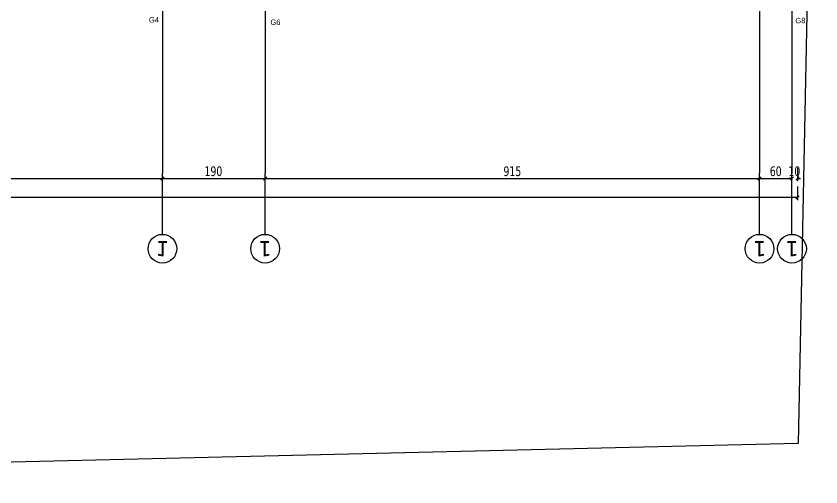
# Model space of a CAD drawing. Header units: millimetres. Extents: x 43168.9 to 43194.6, y -25545.1 to -25543.4.
# Drawn here: x 43174.2707 to 43174.5686, y -25544.7261 to -25544.5517 of the extents above; entities that cross this region are included whole.
import ezdxf
from ezdxf.enums import TextEntityAlignment as Align

# ---------------------------------------------------------------- set-up
doc = ezdxf.new("R2010")
doc.units = ezdxf.units.MM
doc.header["$LTSCALE"] = 200
doc.linetypes.add('DASHDOT', pattern=[1, 0.5, -0.25, 0, -0.25])
doc.linetypes.add('DASHDOT2', pattern=[0.5, 0.25, -0.125, 0, -0.125])
for name, color, linetype in [('aks_sgh', 5, 'DASHDOT2'), ('olcuaks_sgh', 41, 'Continuous'), ('yapi-yaklasma_sgh', 41, 'DASHDOT')]:
    doc.layers.add(name, color=color, linetype=linetype)
doc.styles.add('1-200', font='arial.ttf', dxfattribs={"height": 60})
doc.styles.add('dim', font='VERDANA.TTF', dxfattribs={"width": 0.7})
doc.styles.add('text1', font='VERDANA.TTF')

msp = doc.modelspace()

# ---------------------------------------------------------------- linework, layer by layer
for p, q in [((43174.32488, -25544.6326), (43174.32488, -25544.60992)), ((43174.36288, -25544.6326), (43174.36288, -25544.60992)), ((43174.54588, -25544.6326), (43174.54588, -25544.60992)), ((43174.55788, -25544.6326), (43174.55788, -25544.60992))]:
    msp.add_line(p, q)
at = {"color": 0, "linetype": 'ByBlock', "lineweight": -2}
for p, q in [((43174.32428, -25544.61252), (43174.32548, -25544.61132)), ((43174.32548, -25544.61132), (43174.32428, -25544.61252)), ((43174.36228, -25544.61252), (43174.36348, -25544.61132)), ((43174.36348, -25544.61132), (43174.36228, -25544.61252)), ((43174.54528, -25544.61252), (43174.54648, -25544.61132)), ((43174.54648, -25544.61132), (43174.54528, -25544.61252)), ((43174.55728, -25544.61252), (43174.55848, -25544.61132)), ((43174.55728, -25544.61252), (43174.55848, -25544.61132)), ((43174.56048, -25544.61132), (43174.55928, -25544.61252)), ((43174.55928, -25544.61952), (43174.56048, -25544.61832))]:
    msp.add_line(p, q, dxfattribs=at)
at = {"linetype": 'Continuous'}
for centre in [(43174.32488, -25544.63792), (43174.36288, -25544.63792), (43174.54588, -25544.63792), (43174.55788, -25544.63792)]:
    msp.add_circle(centre, 0.00532, dxfattribs=at)
at = {"layer": 'aks_sgh'}
for p, q in [((43174.32488, -25543.74092), (43174.32488, -25544.60992)), ((43174.36288, -25543.74092), (43174.36288, -25544.60992)), ((43174.54588, -25543.74092), (43174.54588, -25544.60992)), ((43174.55788, -25543.74092), (43174.55788, -25544.60992))]:
    msp.add_line(p, q, dxfattribs=at)
at = {"layer": 'olcuaks_sgh'}
for p, q in [((43174.55988, -25544.60792), (43174.55988, -25544.61292)), ((43174.32488, -25544.61192), (43174.32488, -25544.61092)), ((43174.32488, -25544.61192), (43174.32488, -25544.61092)), ((43174.36288, -25544.61192), (43174.36288, -25544.61092)), ((43174.36288, -25544.61192), (43174.36288, -25544.61092)), ((43174.54588, -25544.61192), (43174.54588, -25544.61092)), ((43174.54588, -25544.61192), (43174.54588, -25544.61092)), ((43174.55788, -25544.61192), (43174.55788, -25544.61092)), ((43174.55788, -25544.61192), (43174.55788, -25544.61092)), ((43174.12663, -25544.61192), (43174.32513, -25544.61192)), ((43174.32463, -25544.61192), (43174.36313, -25544.61192)), ((43174.36263, -25544.61192), (43174.54613, -25544.61192)), ((43174.54563, -25544.61192), (43174.55813, -25544.61192)), ((43174.55788, -25544.61192), (43174.55668, -25544.61192)), ((43174.55988, -25544.61192), (43174.56108, -25544.61192)), ((43174.55988, -25544.61492), (43174.55988, -25544.61992)), ((43174.56013, -25544.61892), (43173.89163, -25544.61892))]:
    msp.add_line(p, q, dxfattribs=at)
at = {"layer": 'yapi-yaklasma_sgh'}
for p, q in [((43174.56858, -25544.29613), (43174.56013, -25544.71005)), ((43174.56858, -25544.29613), (43174.56013, -25544.71005)), ((43174.56013, -25544.71005), (43173.884, -25544.72615)), ((43174.56013, -25544.71005), (43173.884, -25544.72615))]:
    msp.add_line(p, q, dxfattribs=at)

# ---------------------------------------------------------------- texts
at = {"linetype": 'Continuous', "style": 'text1', "text_generation_flag": 4}
msp.add_attdef('1', text='', height=0.0056, dxfattribs=at).set_placement((43174.32488, -25544.63792), align=Align.MIDDLE)
at = {"linetype": 'Continuous', "style": 'text1'}
for p in [(43174.36288, -25544.63792), (43174.54588, -25544.63792), (43174.55788, -25544.63792)]:
    msp.add_attdef('1', text='', height=0.0056, rotation=180, dxfattribs=at).set_placement(p, align=Align.MIDDLE)
at = {"layer": 'aks_sgh', "style": '1-200'}
for s, rotation, p in [('G4', 360, (43174.31989, -25544.55411)), ('G6', 0, (43174.36485, -25544.55503)), ('G8', 360, (43174.55913, -25544.5544))]:
    msp.add_text(s, height=0.002, rotation=rotation, dxfattribs=at).set_placement(p)
at = {"layer": 'olcuaks_sgh', "color": 2, "style": 'dim', "width": 0.7}
for s, p in [('190', (43174.34045, -25544.61101)), ('915', (43174.4511, -25544.61101)), ('60', (43174.54967, -25544.61101)), ('10', (43174.55655, -25544.61101))]:
    msp.add_text(s, height=0.0036, dxfattribs=at).set_placement(p)

doc.saveas('drawing.dxf')
